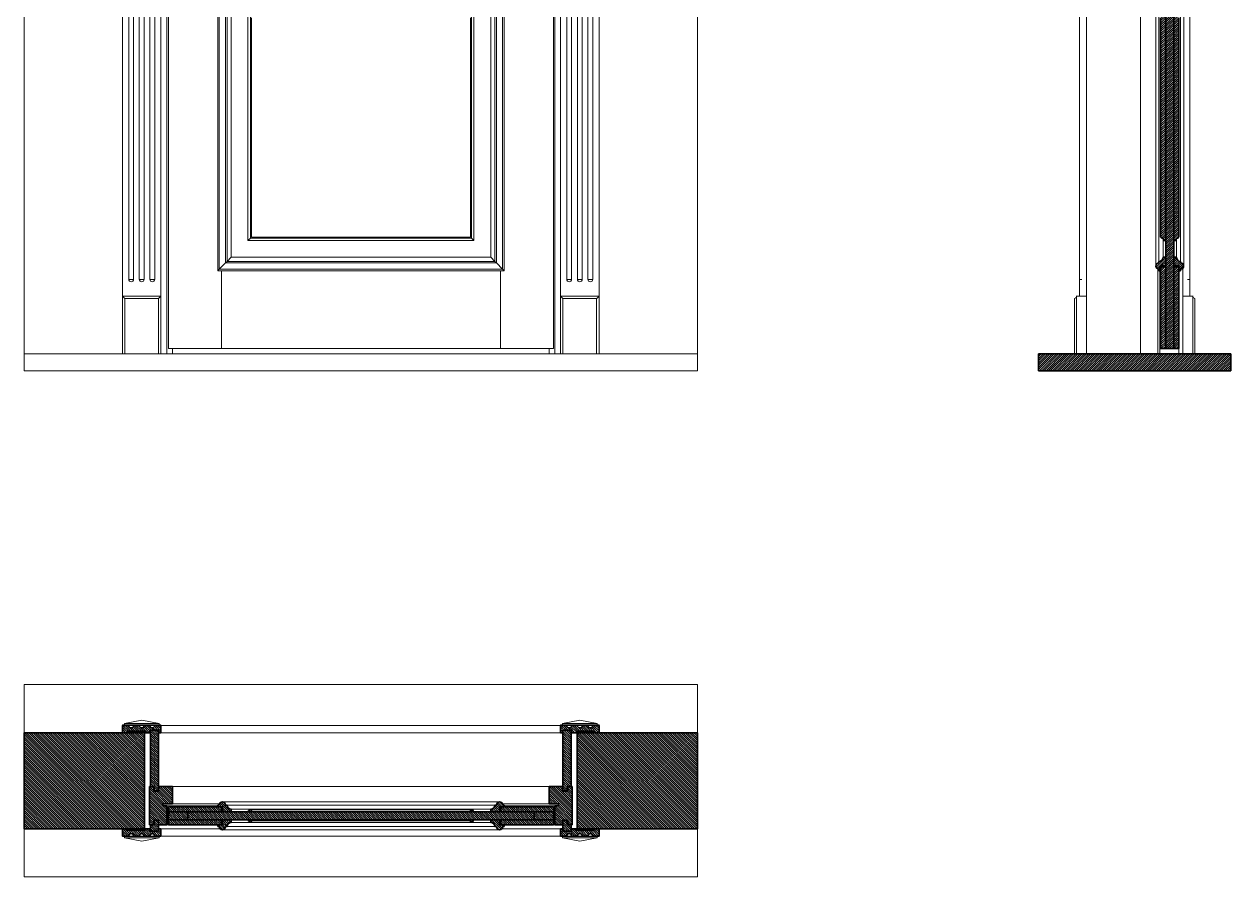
# Model space of a CAD drawing. Header units: inches. Extents: x -4554 to 14101, y -13650 to 2449.
# Drawn here: x 9337 to 11847, y -1099 to 675 of the extents above; entities that cross this region are included whole.
import ezdxf

# ---------------------------------------------------------------- set-up
doc = ezdxf.new("R2010")
doc.units = ezdxf.units.IN
doc.layers.add('MD_ЧЕРТЕЖИ', color=7, linetype='Continuous', lineweight=35)
doc.layers.add('слой служебный РАЗМЕРЫ', color=7, linetype='Continuous', lineweight=18)
pattern_1 = [(45, (-148, -1212.5), (-2.245064, 2.245064), [])]
pattern_2 = [(45, (-436.5, -92), (-2.245064, 2.245064), [])]

# ---------------------------------------------------------------- blocks, each defined once
blk = doc.blocks.new('A$C377B794F')
at = {"linetype": 'Continuous', "extrusion": (0, 1, 0)}
for p, q in [((140, 1212.5), (140, -1212.5)), ((1540, -1212.5), (1540, 1212.5)), ((344.5, 913.5), (344.5, -1092.5)), ((424.5, 913.5), (424.5, -1092.5)), ((1255.5, 913.5), (1255.5, -1092.5)), ((1335.5, 913.5), (1335.5, -1092.5)), ((357.5, 878.5), (357.5, -1057.5)), ((367.5, -1057.5), (367.5, 878.5)), ((379.5, 878.5), (379.5, -1057.5)), ((389.5, 878.5), (389.5, -1057.5)), ((401.5, 878.5), (401.5, -1057.5)), ((411.5, 878.5), (411.5, -1057.5)), ((436.5, 901.5), (436.5, -1212.5)), ((440.5, -1201.5), (440.5, 898.5)), ((1240.5, 898.5), (1240.5, -1201.5)), ((1243.5, 901.5), (1243.5, -1212.5)), ((1268.5, 878.5), (1268.5, -1057.5)), ((1278.5, 878.5), (1278.5, -1057.5)), ((1290.5, 878.5), (1290.5, -1057.5)), ((1300.5, 878.5), (1300.5, -1057.5)), ((1312.5, -1057.5), (1312.5, 878.5)), ((1322.5, 878.5), (1322.5, -1057.5)), ((542.5, -1039.5), (542.5, -443.5)), ((545.9, -1036.1), (545.9, -446.9)), ((1135.1, -1036.1), (1135.1, -446.9)), ((1138.5, -1039.5), (1138.5, -443.5)), ((558.6, -1023.4), (558.6, -459.6)), ((562, -1020), (562, -463)), ((570.5, -471.5), (570.5, -1011.5)), ((1110.5, -471.5), (1110.5, -1011.5)), ((1119, -1020), (1119, -463)), ((1122.4, -1023.4), (1122.4, -459.6)), ((605.5, -976.5), (605.5, -506.5)), ((610.5, -971.5), (610.5, -511.5)), ((612.5, -969.5), (612.5, -513.5)), ((1068.5, -513.5), (1068.5, -969.5)), ((1070.5, -511.5), (1070.5, -971.5)), ((1075.5, -976.5), (1075.5, -506.5)), ((610.5, -971.5), (605.5, -976.5)), ((605.5, -976.5), (1075.5, -976.5)), ((610.5, -971.5), (1070.5, -971.5)), ((1068.5, -969.5), (612.5, -969.5)), ((1070.5, -971.5), (1075.5, -976.5)), ((545.9, -1036.1), (558.6, -1023.4)), ((562, -1020), (558.6, -1023.4)), ((1122.4, -1023.4), (558.6, -1023.4)), ((570.5, -1011.5), (562, -1020)), ((1119, -1020), (562, -1020)), ((570.5, -1011.5), (1110.5, -1011.5)), ((1110.5, -1011.5), (1119, -1020)), ((1110.5, -1011.5), (1119, -1020)), ((1119, -1020), (1122.4, -1023.4)), ((1119, -1020), (1122.4, -1023.4)), ((1135.1, -1036.1), (1122.4, -1023.4)), ((1135.1, -1036.1), (1122.4, -1023.4)), ((545.9, -1036.1), (542.5, -1039.5)), ((545.9, -1036.1), (542.5, -1039.5)), ((1138.5, -1039.5), (542.5, -1039.5)), ((1135.1, -1036.1), (545.9, -1036.1)), ((550.5, -1201.5), (550.5, -1039.5)), ((1130.5, -1201.5), (1130.5, -1039.5)), ((1135.1, -1036.1), (1138.5, -1039.5)), ((1135.1, -1036.1), (1138.5, -1039.5)), ((344.5, -1092.5), (344.5, -1092.5)), ((424.5, -1092.5), (344.5, -1092.5)), ((344.5, -1092.5), (344.5, -1092.5)), ((344.5, -1092.5), (344.5, -1212.5)), ((349.4, -1097.4), (419.6, -1097.4)), ((349.4, -1212.5), (349.4, -1097.4)), ((424.5, -1092.5), (419.6, -1097.4)), ((419.6, -1097.4), (419.6, -1212.5)), ((424.5, -1092.5), (424.5, -1091.5)), ((424.5, -1092.5), (424.5, -1092.5)), ((424.5, -1092.5), (424.5, -1092.5)), ((424.5, -1212.5), (424.5, -1092.5)), ((1255.5, -1092.5), (1255.5, -1091.5)), ((1255.5, -1092.5), (1255.5, -1092.5)), ((1255.5, -1092.5), (1255.5, -1092.5)), ((1255.5, -1212.5), (1255.5, -1092.5)), ((1255.5, -1092.5), (1260.4, -1097.4)), ((1255.5, -1092.5), (1335.5, -1092.5)), ((1260.4, -1097.4), (1260.4, -1212.5)), ((1330.6, -1097.4), (1260.4, -1097.4)), ((1330.6, -1212.5), (1330.6, -1097.4)), ((1335.5, -1092.5), (1335.5, -1092.5)), ((1335.5, -1092.5), (1335.5, -1212.5)), ((1335.5, -1092.5), (1335.5, -1092.5)), ((550.5, -1201.5), (440.5, -1201.5)), ((448.5, -1201.5), (448.5, -1212.5)), ((1130.5, -1201.5), (550.5, -1201.5)), ((1240.5, -1201.5), (1130.5, -1201.5)), ((1231.5, -1201.5), (1231.5, -1212.5)), ((140, -1247.5), (140, -1212.5)), ((1540, -1212.5), (140, -1212.5)), ((1540, -1212.5), (1540, -1247.5)), ((1540, -1247.5), (140, -1247.5))]:
    blk.add_line(p, q, dxfattribs=at)
at = {"color": 1, "extrusion": (0, 1, 0)}
for p, q in [((367.5, -1057.5), (357.5, -1057.5)), ((389.5, -1057.5), (379.5, -1057.5)), ((411.5, -1057.5), (401.5, -1057.5)), ((1268.5, -1057.5), (1278.5, -1057.5)), ((1278.5, -1057.5), (1268.5, -1057.5)), ((1290.5, -1057.5), (1300.5, -1057.5)), ((1300.5, -1057.5), (1290.5, -1057.5)), ((1312.5, -1057.5), (1322.5, -1057.5)), ((424.5, -1092.5), (424.5, -1092.5)), ((1255.5, -1092.5), (1255.5, -1092.5))]:
    blk.add_line(p, q, dxfattribs=at)
at = {"linetype": 'Continuous', "extrusion": (0, 0, -1)}
for centre in [(-362.5, -1057.5), (-384.5, -1057.5), (-406.5, -1057.5)]:
    blk.add_arc(centre, 5, 180, 0, dxfattribs=at)
at = {"linetype": 'Continuous'}
for centre in [(1273.5, -1057.5), (1295.5, -1057.5), (1317.5, -1057.5)]:
    blk.add_arc(centre, 5, 180, 0, dxfattribs=at)
for points in [[(349.4, -1097.4), (349.4, -1097.4), (349.4, -1097.4), (349.3, -1097.3), (349.2, -1097.2), (348.9, -1096.9), (348.8, -1096.8), (348.4, -1096.4), (348.2, -1096.2), (347.7, -1095.7), (347.4, -1095.4), (346.8, -1094.8), (346.4, -1094.4), (346, -1094), (345.8, -1093.8), (345.5, -1093.5), (345.4, -1093.4), (345.1, -1093.1), (345, -1093), (344.8, -1092.8), (344.7, -1092.7), (344.6, -1092.6), (344.6, -1092.6), (344.6, -1092.6), (344.6, -1092.6), (344.5, -1092.5), (344.5, -1092.5), (344.5, -1092.5), (344.5, -1092.5), (344.5, -1092.5), (344.5, -1092.5), (344.5, -1092.5), (344.5, -1092.5), (344.5, -1092.5), (344.5, -1092.5), (344.5, -1092.5)], [(1330.6, -1097.4), (1330.6, -1097.4), (1330.6, -1097.4), (1330.7, -1097.3), (1330.8, -1097.2), (1331.1, -1096.9), (1331.2, -1096.8), (1331.6, -1096.4), (1331.8, -1096.2), (1332.3, -1095.7), (1332.6, -1095.4), (1333.2, -1094.8), (1333.6, -1094.4), (1334, -1094), (1334.2, -1093.8), (1334.5, -1093.5), (1334.6, -1093.4), (1334.9, -1093.1), (1335, -1093), (1335.2, -1092.8), (1335.3, -1092.7), (1335.4, -1092.6), (1335.4, -1092.6), (1335.4, -1092.6), (1335.4, -1092.6), (1335.5, -1092.5), (1335.5, -1092.5), (1335.5, -1092.5), (1335.5, -1092.5), (1335.5, -1092.5), (1335.5, -1092.5), (1335.5, -1092.5), (1335.5, -1092.5), (1335.5, -1092.5), (1335.5, -1092.5), (1335.5, -1092.5)]]:
    blk.add_open_spline(points, degree=3, knots=[51.865975, 51.865975, 51.865975, 51.865975, 51.90053, 51.90053, 52.934902, 52.934902, 53.969274, 53.969274, 55.003646, 55.003646, 56.511089, 56.511089, 58.018531, 58.018531, 58.772253, 58.772253, 59.525974, 59.525974, 60.279695, 60.279695, 60.656556, 60.656556, 60.844986, 60.844986, 60.939201, 60.939201, 60.986309, 60.986309, 61.009863, 61.009863, 61.02164, 61.02164, 61.027528, 61.027528, 61.033417, 61.033417, 61.033417, 61.033417], dxfattribs=at)
blk = doc.blocks.new('A$C562653A3')
at = {"linetype": 'Continuous', "extrusion": (0, 0, -1)}
h = blk.add_hatch(dxfattribs=at)
h.set_pattern_fill('ANSI31', color=3, style=0)
h.set_pattern_definition(pattern_1)
h.paths.add_polyline_path([(-158.5, 898.5), (-175.5, 898.5), (-175.5, -1201.5), (-158.5, -1201.5)])
h = blk.add_hatch(dxfattribs=at)
h.set_pattern_fill('ANSI31', color=3, style=0)
h.set_pattern_definition(pattern_1)
edge = h.paths.add_edge_path()
edge.add_line((-149.5, -969.5), (-148, -969.5))
edge.add_line((-148, -969.5), (-148, -513.5))
edge.add_line((-148, -513.5), (-149.5, -513.5))
edge.add_line((-149.5, -513.5), (-149.5, -511.5))
edge.add_arc((-149.5, -506.5), 5, 180, 270, ccw=False)
edge.add_line((-154.5, -506.5), (-158.5, -506.5))
edge.add_line((-158.5, -506.5), (-158.5, -976.5))
edge.add_line((-158.5, -976.5), (-154.5, -976.5))
edge.add_arc((-149.5, -976.5), 5, 90, 180, ccw=False)
edge.add_line((-149.5, -971.5), (-149.5, -969.5))
h = blk.add_hatch(dxfattribs=at)
h.set_pattern_fill('ANSI31', color=3, style=0)
h.set_pattern_definition(pattern_1)
edge = h.paths.add_edge_path()
edge.add_line((-186, -969.5), (-184.5, -969.5))
edge.add_line((-184.5, -969.5), (-184.5, -971.5))
edge.add_arc((-184.5, -976.5), 5, 0, 90, ccw=False)
edge.add_line((-179.5, -976.5), (-175.5, -976.5))
edge.add_line((-175.5, -976.5), (-175.5, -506.5))
edge.add_line((-175.5, -506.5), (-179.5, -506.5))
edge.add_arc((-184.5, -506.5), 5, -90, 0, ccw=False)
edge.add_line((-184.5, -511.5), (-184.5, -513.5))
edge.add_line((-184.5, -513.5), (-186, -513.5))
edge.add_line((-186, -513.5), (-186, -969.5))
h = blk.add_hatch(dxfattribs=at)
h.set_pattern_fill('ANSI31', color=3, style=0)
h.set_pattern_definition(pattern_1)
edge = h.paths.add_edge_path()
edge.add_line((-148, -1029.5), (-148, -1039.5))
edge.add_line((-148, -1039.5), (-144.5, -1039.5))
edge.add_line((-144.5, -1039.5), (-144.5, -1036.1))
edge.add_arc((-144.5, -1029.7), 6.35, 270, 450)
edge.add_line((-144.5, -1023.4), (-144.5, -1020))
edge.add_arc((-144.5, -1011.5), 8.5, 180, 270, ccw=False)
edge.add_line((-153, -1011.5), (-158.5, -1011.5))
edge.add_line((-158.5, -1011.5), (-158.5, -1029.5))
edge.add_line((-158.5, -1029.5), (-148, -1029.5))
h = blk.add_hatch(dxfattribs=at)
h.set_pattern_fill('ANSI31', color=3, style=0)
h.set_pattern_definition(pattern_1)
edge = h.paths.add_edge_path()
edge.add_line((-186, -1039.5), (-186, -1029.5))
edge.add_line((-186, -1029.5), (-175.5, -1029.5))
edge.add_line((-175.5, -1029.5), (-175.5, -1011.5))
edge.add_line((-175.5, -1011.5), (-181, -1011.5))
edge.add_arc((-189.5, -1011.5), 8.5, -90, 0, ccw=False)
edge.add_line((-189.5, -1020), (-189.5, -1023.4))
edge.add_arc((-189.5, -1029.7), 6.35, 90, 270)
edge.add_line((-189.5, -1036.1), (-189.5, -1039.5))
edge.add_line((-189.5, -1039.5), (-186, -1039.5))
h = blk.add_hatch(dxfattribs=at)
h.set_pattern_fill('ANSI31', color=3, style=0)
h.set_pattern_definition(pattern_1)
h.paths.add_polyline_path([(-148, -1201.5), (-148, -1031.5), (-158.5, -1031.5), (-158.5, -1201.5)])
h = blk.add_hatch(dxfattribs=at)
h.set_pattern_fill('ANSI31', color=3, style=0)
h.set_pattern_definition(pattern_1)
h.paths.add_polyline_path([(-186, -1031.5), (-186, -1201.5), (-175.5, -1201.5), (-175.5, -1031.5)])
h = blk.add_hatch(dxfattribs=at)
h.set_pattern_fill('ANSI31', color=3, style=0)
h.set_pattern_definition(pattern_1)
h.paths.add_polyline_path([(-40, -1247.5), (-40, -1212.5), (-440, -1212.5), (-440, -1247.5)])
at = {"linetype": 'Continuous', "extrusion": (0, 1, 0)}
for p, q in [((125, 913.5), (125, -1092.5)), ((340, 913.5), (340, -1092.5)), ((355, 913.5), (355, -1092.5)), ((158.5, -1201.5), (158.5, 898.5)), ((175.5, 898.5), (175.5, -1201.5)), ((228, 889.5), (228, -1212.5)), ((138.1, -1029.7), (138.1, -453.2)), ((144.5, -1020), (144.5, -463)), ((189.5, -1020), (189.5, -463)), ((195.9, -453.2), (195.9, -1029.7)), ((148, -969.5), (148, -513.5)), ((158.5, -506.5), (158.5, -976.5)), ((175.5, -976.5), (175.5, -506.5)), ((186, -513.5), (186, -969.5)), ((149.5, -969.5), (148, -969.5)), ((149.5, -971.5), (149.5, -969.5)), ((153, -972.9), (153, -1011.5)), ((158.5, -976.5), (154.5, -976.5)), ((179.5, -976.5), (175.5, -976.5)), ((181, -972.9), (181, -1011.5)), ((186, -969.5), (184.5, -969.5)), ((184.5, -969.5), (184.5, -971.5)), ((144.5, -1023.4), (144.5, -1020)), ((153, -1011.5), (158.5, -1011.5)), ((158.5, -1011.5), (158.5, -1029.5)), ((175.5, -1029.5), (175.5, -1011.5)), ((175.5, -1011.5), (181, -1011.5)), ((189.5, -1020), (189.5, -1023.4)), ((140, -1034.2), (140, -1092.5)), ((144.5, -1039.5), (144.5, -1036.1)), ((148, -1039.5), (144.5, -1039.5)), ((148, -1029.5), (148, -1039.5)), ((158.5, -1029.5), (148, -1029.5)), ((148, -1201.5), (148, -1031.5)), ((148, -1031.5), (158.5, -1031.5)), ((158.5, -1031.5), (158.5, -1201.5)), ((186, -1029.5), (175.5, -1029.5)), ((175.5, -1201.5), (175.5, -1031.5)), ((175.5, -1031.5), (186, -1031.5)), ((186, -1039.5), (186, -1029.5)), ((186, -1031.5), (186, -1201.5)), ((189.5, -1039.5), (186, -1039.5)), ((188, -1039.5), (188, -1212.5)), ((189.5, -1036.1), (189.5, -1039.5)), ((192, -1035.6), (192, -1212.5)), ((115, -1097.4), (115, -1212.5)), ((119, -1092.5), (119, -1091.5)), ((119, -1212.5), (119, -1092.5)), ((119, -1092.5), (125, -1092.5)), ((125, -1092.5), (140, -1092.5)), ((140, -1092.5), (140, -1212.5)), ((355, -1092.5), (340, -1092.5)), ((340, -1092.5), (340, -1212.5)), ((361, -1092.5), (355, -1092.5)), ((361, -1092.5), (361, -1091.5)), ((361, -1212.5), (361, -1092.5)), ((365, -1097.4), (365, -1212.5)), ((148, -1201.5), (148, -1212.5)), ((158.5, -1201.5), (148, -1201.5)), ((175.5, -1201.5), (158.5, -1201.5)), ((186, -1201.5), (175.5, -1201.5)), ((40, -1247.5), (40, -1212.5)), ((40, -1212.5), (440, -1212.5)), ((440, -1212.5), (440, -1247.5)), ((440, -1247.5), (40, -1247.5))]:
    blk.add_line(p, q, dxfattribs=at)
at = {"color": 1, "extrusion": (0, 1, 0)}
for p, q in [((130, -1057.5), (125, -1057.5)), ((350, -1057.5), (355, -1057.5))]:
    blk.add_line(p, q, dxfattribs=at)
at = {"linetype": 'Continuous'}
for centre, radius, start, end in [((149.5, -976.5), 5, 360, 90), ((184.5, -976.5), 5, 90, 180), ((144.5, -1011.5), 8.5, 270, 0), ((189.5, -1011.5), 8.5, 180, 270), ((366, -1092.5), 5, 180.0039, 258.4665)]:
    blk.add_arc(centre, radius, start, end, dxfattribs=at)
at = {"linetype": 'Continuous', "extrusion": (0, 0, -1)}
for centre, radius, start, end in [((-144.5, -1029.7), 6.35, 270, 90), ((-189.5, -1029.7), 6.35, 90, 270), ((-114, -1092.5), 5, 180.0039, 258.4665)]:
    blk.add_arc(centre, radius, start, end, dxfattribs=at)
at = {"layer": 'MD_ЧЕРТЕЖИ', "linetype": 'Continuous', "extrusion": (0, 0, -1)}
for p, q in [((158.5, 898.5), (158.5, -1201.5)), ((175.5, -1201.5), (175.5, 898.5)), ((148, -513.5), (148, -969.5)), ((158.5, -976.5), (158.5, -506.5)), ((175.5, -506.5), (175.5, -976.5)), ((186, -969.5), (186, -513.5)), ((148, -969.5), (149.5, -969.5)), ((149.5, -969.5), (149.5, -971.5)), ((154.5, -976.5), (158.5, -976.5)), ((175.5, -976.5), (179.5, -976.5)), ((184.5, -969.5), (186, -969.5)), ((184.5, -971.5), (184.5, -969.5)), ((144.5, -1020), (144.5, -1023.4)), ((158.5, -1011.5), (153, -1011.5)), ((158.5, -1029.5), (158.5, -1011.5)), ((175.5, -1011.5), (175.5, -1029.5)), ((181, -1011.5), (175.5, -1011.5)), ((189.5, -1023.4), (189.5, -1020)), ((144.5, -1036.1), (144.5, -1039.5)), ((144.5, -1039.5), (148, -1039.5)), ((148, -1039.5), (148, -1029.5)), ((148, -1029.5), (158.5, -1029.5)), ((148, -1031.5), (148, -1201.5)), ((158.5, -1031.5), (148, -1031.5)), ((158.5, -1201.5), (158.5, -1031.5)), ((175.5, -1029.5), (186, -1029.5)), ((175.5, -1031.5), (175.5, -1201.5)), ((186, -1031.5), (175.5, -1031.5)), ((186, -1029.5), (186, -1039.5)), ((186, -1201.5), (186, -1031.5)), ((186, -1039.5), (189.5, -1039.5)), ((189.5, -1039.5), (189.5, -1036.1)), ((148, -1201.5), (158.5, -1201.5)), ((158.5, -1201.5), (175.5, -1201.5)), ((175.5, -1201.5), (186, -1201.5)), ((40, -1212.5), (40, -1247.5)), ((440, -1212.5), (40, -1212.5)), ((440, -1247.5), (440, -1212.5)), ((40, -1247.5), (440, -1247.5))]:
    blk.add_line(p, q, dxfattribs=at)
for centre, radius, start, end in [((-149.5, -976.5), 5, 90, 180), ((-184.5, -976.5), 5, 0, 90), ((-144.5, -1029.7), 6.35, 270, 90), ((-144.5, -1011.5), 8.5, 180, 270), ((-189.5, -1011.5), 8.5, 270, 0), ((-189.5, -1029.7), 6.35, 90, 270)]:
    blk.add_arc(centre, radius, start, end, dxfattribs=at)
blk = doc.blocks.new('A$C398F5693')
at = {"linetype": 'Continuous', "extrusion": (0, 0, -1)}
h = blk.add_hatch(dxfattribs=at)
h.set_pattern_fill('ANSI31', color=3, style=0)
h.set_pattern_definition(pattern_2)
edge = h.paths.add_edge_path()
edge.add_arc((-384.5, 115), 5, 180, 360, ccw=False)
edge.add_line((-389.5, 115), (-401.5, 115))
edge.add_arc((-406.5, 115), 5, -180, 0, ccw=False)
edge.add_line((-411.5, 115), (-424.5, 115))
edge.add_line((-424.5, 115), (-424.5, 100))
edge.add_line((-424.5, 100), (-419.5, 100))
edge.add_line((-419.5, 100), (-419.5, 105))
edge.add_line((-419.5, 105), (-401.5, 105))
edge.add_line((-401.5, 105), (-401.5, 100))
edge.add_line((-401.5, 100), (-391.5, 100))
edge.add_line((-391.5, 100), (-391.5, 103))
edge.add_line((-391.5, 103), (-354.5, 103))
edge.add_line((-354.5, 103), (-354.5, 100))
edge.add_line((-354.5, 100), (-344.5, 100))
edge.add_line((-344.5, 100), (-344.5, 115))
edge.add_line((-344.5, 115), (-357.5, 115))
edge.add_arc((-362.5, 115), 5, 180, 360, ccw=False)
edge.add_line((-367.5, 115), (-379.5, 115))
h = blk.add_hatch(dxfattribs=at)
h.set_pattern_fill('ANSI31', color=3, style=0)
h.set_pattern_definition(pattern_2)
h.paths.add_polyline_path([(-410.5, -21), (-410.5, -12), (-402.5, -12), (-402.5, 105), (-419.5, 105), (-419.5, -21)])
h = blk.add_hatch(dxfattribs=at)
h.set_pattern_fill('ANSI31', color=3, style=0)
h.set_pattern_definition(pattern_2)
edge = h.paths.add_edge_path()
edge.add_line((-1325.5, 103), (-1288.5, 103))
edge.add_line((-1288.5, 103), (-1288.5, 100))
edge.add_line((-1288.5, 100), (-1278.5, 100))
edge.add_line((-1278.5, 100), (-1278.5, 105))
edge.add_line((-1278.5, 105), (-1260.5, 105))
edge.add_line((-1260.5, 105), (-1260.5, 100))
edge.add_line((-1260.5, 100), (-1255.5, 100))
edge.add_line((-1255.5, 100), (-1255.5, 115))
edge.add_line((-1255.5, 115), (-1268.5, 115))
edge.add_arc((-1273.5, 115), 5, -180, 0, ccw=False)
edge.add_line((-1278.5, 115), (-1290.5, 115))
edge.add_arc((-1295.5, 115), 5, 180, 360, ccw=False)
edge.add_line((-1300.5, 115), (-1312.5, 115))
edge.add_arc((-1317.5, 115), 5, 180, 360, ccw=False)
edge.add_line((-1322.5, 115), (-1335.5, 115))
edge.add_line((-1335.5, 115), (-1335.5, 100))
edge.add_line((-1335.5, 100), (-1325.5, 100))
edge.add_line((-1325.5, 100), (-1325.5, 103))
h = blk.add_hatch(dxfattribs=at)
h.set_pattern_fill('ANSI31', color=3, style=0)
h.set_pattern_definition(pattern_2)
h.paths.add_polyline_path([(-1269.5, -12), (-1269.5, -21), (-1260.5, -21), (-1260.5, 105), (-1277.5, 105), (-1277.5, -12)])
h = blk.add_hatch(dxfattribs=at)
h.set_pattern_fill('ANSI31', color=3, style=0)
h.set_pattern_definition(pattern_2)
h.paths.add_polyline_path([(-390, 100), (-390, -100), (-140, -100), (-140, 100)])
h.paths.add_polyline_path([(-1290, -100), (-1290, 100), (-1540, 100), (-1540, -100)])
h = blk.add_hatch(dxfattribs=at)
h.set_pattern_fill('ANSI31', color=3, style=0)
h.set_pattern_definition(pattern_2)
h.paths.add_polyline_path([(-419.5, -22), (-419.5, -12), (-448.5, -12), (-448.5, -48), (-428.5, -48), (-428.5, -52), (-436.5, -52), (-436.5, -92), (-419.5, -92), (-419.5, -82), (-409.5, -82), (-409.5, -92), (-400.5, -92), (-400.5, -12), (-409.5, -12), (-409.5, -22)])
h = blk.add_hatch(dxfattribs=at)
h.set_pattern_fill('ANSI31', color=3, style=0)
h.set_pattern_definition(pattern_2)
h.paths.add_polyline_path([(-1270.5, -82), (-1260.5, -82), (-1260.5, -92), (-1243.5, -92), (-1243.5, -52), (-1251.5, -52), (-1251.5, -48), (-1231.5, -48), (-1231.5, -12), (-1260.5, -12), (-1260.5, -22), (-1270.5, -22), (-1270.5, -12), (-1279.5, -12), (-1279.5, -92), (-1270.5, -92)])
h = blk.add_hatch(dxfattribs=at)
h.set_pattern_fill('ANSI31', color=3, style=0)
h.set_pattern_definition(pattern_2)
edge = h.paths.add_edge_path()
edge.add_line((-542.5, -50.5), (-545.9, -50.5))
edge.add_arc((-552.3, -50.5), 6.35, 0, 180)
edge.add_line((-558.6, -50.5), (-562, -50.5))
edge.add_arc((-570.5, -50.5), 8.5, -90, 0, ccw=False)
edge.add_line((-570.5, -59), (-570.5, -64.5))
edge.add_line((-570.5, -64.5), (-552.5, -64.5))
edge.add_line((-552.5, -64.5), (-552.5, -54))
edge.add_line((-552.5, -54), (-542.5, -54))
edge.add_line((-542.5, -54), (-542.5, -50.5))
h = blk.add_hatch(dxfattribs=at)
h.set_pattern_fill('ANSI31', color=3, style=0)
h.set_pattern_definition(pattern_2)
edge = h.paths.add_edge_path()
edge.add_line((-1135.1, -50.5), (-1138.5, -50.5))
edge.add_line((-1138.5, -50.5), (-1138.5, -54))
edge.add_line((-1138.5, -54), (-1128.5, -54))
edge.add_line((-1128.5, -54), (-1128.5, -64.5))
edge.add_line((-1128.5, -64.5), (-1110.5, -64.5))
edge.add_line((-1110.5, -64.5), (-1110.5, -59))
edge.add_arc((-1110.5, -50.5), 8.5, 180, 270, ccw=False)
edge.add_line((-1119, -50.5), (-1122.4, -50.5))
edge.add_arc((-1128.8, -50.5), 6.35, 0, 180)
h = blk.add_hatch(dxfattribs=at)
h.set_pattern_fill('ANSI31', color=3, style=0)
h.set_pattern_definition(pattern_2)
h.paths.add_polyline_path([(-440.5, -64.5), (-440.5, -54), (-550.5, -54), (-550.5, -64.5)])
h = blk.add_hatch(dxfattribs=at)
h.set_pattern_fill('ANSI31', color=3, style=0)
h.set_pattern_definition(pattern_2)
h.paths.add_polyline_path([(-480.5, -64.5), (-480.5, -81.5), (-440.5, -81.5), (-440.5, -64.5)])
h = blk.add_hatch(dxfattribs=at)
h.set_pattern_fill('ANSI31', color=3, style=0)
h.set_pattern_definition(pattern_2)
h.paths.add_polyline_path([(-1200.5, -64.5), (-1200.5, -81.5), (-480.5, -81.5), (-480.5, -64.5)])
h = blk.add_hatch(dxfattribs=at)
h.set_pattern_fill('ANSI31', color=3, style=0)
h.set_pattern_definition(pattern_2)
edge = h.paths.add_edge_path()
edge.add_line((-605.5, -64.5), (-605.5, -63))
edge.add_line((-605.5, -63), (-607, -63))
edge.add_arc((-610, -63), 3, 0, 180)
edge.add_line((-613, -63), (-614.5, -63))
edge.add_line((-614.5, -63), (-614.5, -64.5))
edge.add_line((-614.5, -64.5), (-605.5, -64.5))
h = blk.add_hatch(dxfattribs=at)
h.set_pattern_fill('ANSI31', color=3, style=0)
h.set_pattern_definition(pattern_2)
edge = h.paths.add_edge_path()
edge.add_line((-1075.5, -63), (-1075.5, -64.5))
edge.add_line((-1075.5, -64.5), (-1066.5, -64.5))
edge.add_line((-1066.5, -64.5), (-1066.5, -63))
edge.add_line((-1066.5, -63), (-1068, -63))
edge.add_arc((-1071, -63), 3, 0, 180)
edge.add_line((-1074, -63), (-1075.5, -63))
h = blk.add_hatch(dxfattribs=at)
h.set_pattern_fill('ANSI31', color=3, style=0)
h.set_pattern_definition(pattern_2)
h.paths.add_polyline_path([(-1130.5, -64.5), (-1130.5, -54), (-1240.5, -54), (-1240.5, -64.5)])
h = blk.add_hatch(dxfattribs=at)
h.set_pattern_fill('ANSI31', color=3, style=0)
h.set_pattern_definition(pattern_2)
h.paths.add_polyline_path([(-1240.5, -64.5), (-1240.5, -81.5), (-1200.5, -81.5), (-1200.5, -64.5)])
h = blk.add_hatch(dxfattribs=at)
h.set_pattern_fill('ANSI31', color=3, style=0)
h.set_pattern_definition(pattern_2)
edge = h.paths.add_edge_path()
edge.add_line((-354.5, -103), (-391.5, -103))
edge.add_line((-391.5, -103), (-391.5, -100))
edge.add_line((-391.5, -100), (-401.5, -100))
edge.add_line((-401.5, -100), (-401.5, -105))
edge.add_line((-401.5, -105), (-419.5, -105))
edge.add_line((-419.5, -105), (-419.5, -100))
edge.add_line((-419.5, -100), (-424.5, -100))
edge.add_line((-424.5, -100), (-424.5, -115))
edge.add_line((-424.5, -115), (-411.5, -115))
edge.add_arc((-406.5, -115), 5, 0, 180, ccw=False)
edge.add_line((-401.5, -115), (-389.5, -115))
edge.add_arc((-384.5, -115), 5, 0, 180, ccw=False)
edge.add_line((-379.5, -115), (-367.5, -115))
edge.add_arc((-362.5, -115), 5, 0, 180, ccw=False)
edge.add_line((-357.5, -115), (-344.5, -115))
edge.add_line((-344.5, -115), (-344.5, -100))
edge.add_line((-344.5, -100), (-354.5, -100))
edge.add_line((-354.5, -100), (-354.5, -103))
h = blk.add_hatch(dxfattribs=at)
h.set_pattern_fill('ANSI31', color=3, style=0)
h.set_pattern_definition(pattern_2)
h.paths.add_polyline_path([(-402.5, -105), (-402.5, -92), (-410.5, -92), (-410.5, -83), (-419.5, -83), (-419.5, -105)])
h = blk.add_hatch(dxfattribs=at)
h.set_pattern_fill('ANSI31', color=3, style=0)
h.set_pattern_definition(pattern_2)
h.paths.add_polyline_path([(-440.5, -92), (-440.5, -81.5), (-550.5, -81.5), (-550.5, -92)])
h = blk.add_hatch(dxfattribs=at)
h.set_pattern_fill('ANSI31', color=3, style=0)
h.set_pattern_definition(pattern_2)
edge = h.paths.add_edge_path()
edge.add_line((-545.9, -95.5), (-542.5, -95.5))
edge.add_line((-542.5, -95.5), (-542.5, -92))
edge.add_line((-542.5, -92), (-552.5, -92))
edge.add_line((-552.5, -92), (-552.5, -81.5))
edge.add_line((-552.5, -81.5), (-570.5, -81.5))
edge.add_line((-570.5, -81.5), (-570.5, -87))
edge.add_arc((-570.5, -95.5), 8.5, 0, 90, ccw=False)
edge.add_line((-562, -95.5), (-558.6, -95.5))
edge.add_arc((-552.3, -95.5), 6.35, 180, 360)
h = blk.add_hatch(dxfattribs=at)
h.set_pattern_fill('ANSI31', color=3, style=0)
h.set_pattern_definition(pattern_2)
edge = h.paths.add_edge_path()
edge.add_line((-605.5, -83), (-605.5, -81.5))
edge.add_line((-605.5, -81.5), (-614.5, -81.5))
edge.add_line((-614.5, -81.5), (-614.5, -83))
edge.add_line((-614.5, -83), (-613, -83))
edge.add_arc((-610, -83), 3, 180, 360)
edge.add_line((-607, -83), (-605.5, -83))
h = blk.add_hatch(dxfattribs=at)
h.set_pattern_fill('ANSI31', color=3, style=0)
h.set_pattern_definition(pattern_2)
edge = h.paths.add_edge_path()
edge.add_line((-1075.5, -81.5), (-1075.5, -83))
edge.add_line((-1075.5, -83), (-1074, -83))
edge.add_arc((-1071, -83), 3, 180, 360)
edge.add_line((-1068, -83), (-1066.5, -83))
edge.add_line((-1066.5, -83), (-1066.5, -81.5))
edge.add_line((-1066.5, -81.5), (-1075.5, -81.5))
h = blk.add_hatch(dxfattribs=at)
h.set_pattern_fill('ANSI31', color=3, style=0)
h.set_pattern_definition(pattern_2)
edge = h.paths.add_edge_path()
edge.add_line((-1138.5, -95.5), (-1135.1, -95.5))
edge.add_arc((-1128.8, -95.5), 6.35, 180, 360)
edge.add_line((-1122.4, -95.5), (-1119, -95.5))
edge.add_arc((-1110.5, -95.5), 8.5, 90, 180, ccw=False)
edge.add_line((-1110.5, -87), (-1110.5, -81.5))
edge.add_line((-1110.5, -81.5), (-1128.5, -81.5))
edge.add_line((-1128.5, -81.5), (-1128.5, -92))
edge.add_line((-1128.5, -92), (-1138.5, -92))
edge.add_line((-1138.5, -92), (-1138.5, -95.5))
h = blk.add_hatch(dxfattribs=at)
h.set_pattern_fill('ANSI31', color=3, style=0)
h.set_pattern_definition(pattern_2)
h.paths.add_polyline_path([(-1130.5, -92), (-1130.5, -81.5), (-1240.5, -81.5), (-1240.5, -92)])
h = blk.add_hatch(dxfattribs=at)
h.set_pattern_fill('ANSI31', color=3, style=0)
h.set_pattern_definition(pattern_2)
edge = h.paths.add_edge_path()
edge.add_arc((-1295.5, -115), 5, 0, 180, ccw=False)
edge.add_line((-1290.5, -115), (-1278.5, -115))
edge.add_arc((-1273.5, -115), 5, 0, 180, ccw=False)
edge.add_line((-1268.5, -115), (-1255.5, -115))
edge.add_line((-1255.5, -115), (-1255.5, -100))
edge.add_line((-1255.5, -100), (-1260.5, -100))
edge.add_line((-1260.5, -100), (-1260.5, -105))
edge.add_line((-1260.5, -105), (-1278.5, -105))
edge.add_line((-1278.5, -105), (-1278.5, -100))
edge.add_line((-1278.5, -100), (-1288.5, -100))
edge.add_line((-1288.5, -100), (-1288.5, -103))
edge.add_line((-1288.5, -103), (-1325.5, -103))
edge.add_line((-1325.5, -103), (-1325.5, -100))
edge.add_line((-1325.5, -100), (-1335.5, -100))
edge.add_line((-1335.5, -100), (-1335.5, -115))
edge.add_line((-1335.5, -115), (-1322.5, -115))
edge.add_arc((-1317.5, -115), 5, 0, 180, ccw=False)
edge.add_line((-1312.5, -115), (-1300.5, -115))
h = blk.add_hatch(dxfattribs=at)
h.set_pattern_fill('ANSI31', color=3, style=0)
h.set_pattern_definition(pattern_2)
h.paths.add_polyline_path([(-1277.5, -105), (-1260.5, -105), (-1260.5, -83), (-1269.5, -83), (-1269.5, -92), (-1277.5, -92)])
at = {"linetype": 'Continuous'}
for p, q in [((1540, 200), (140, 200)), ((140, 200), (140, 100)), ((1540, 100), (1540, 200)), ((348.5, 119), (384.5, 126)), ((420.5, 119), (384.5, 126)), ((384.5, 126), (384.5, 126)), ((1259.5, 119), (1295.5, 126)), ((1295.5, 126), (1295.5, 126)), ((1331.5, 119), (1295.5, 126)), ((344.5, 115), (344.5, 116)), ((424.5, 116), (344.5, 116)), ((344.5, 100), (344.5, 115)), ((344.5, 115), (357.5, 115)), ((420.5, 119), (348.5, 119)), ((348.5, 116), (348.5, 119)), ((391.5, 103), (354.5, 103)), ((354.5, 103), (354.5, 100)), ((357.5, 115), (367.5, 115)), ((367.5, 115), (379.5, 115)), ((379.5, 115), (389.5, 115)), ((389.5, 115), (401.5, 115)), ((391.5, 100), (391.5, 103)), ((401.5, 115), (411.5, 115)), ((419.5, 105), (401.5, 105)), ((401.5, 105), (401.5, 100)), ((402.5, -12), (402.5, 105)), ((402.5, 105), (419.5, 105)), ((411.5, 115), (424.5, 115)), ((419.5, 100), (419.5, 105)), ((419.5, 105), (419.5, -21)), ((420.5, 116), (420.5, 119)), ((424.5, 100), (424.5, 116)), ((424.5, 115), (424.5, 100)), ((424.5, 115), (424.5, 100)), ((424.5, 115), (1255.5, 115)), ((1255.5, 100), (1255.5, 116)), ((1255.5, 116), (1335.5, 116)), ((1255.5, 100), (1255.5, 115)), ((1255.5, 115), (1268.5, 115)), ((1255.5, 115), (1255.5, 100)), ((1259.5, 119), (1331.5, 119)), ((1259.5, 116), (1259.5, 119)), ((1278.5, 105), (1260.5, 105)), ((1260.5, 105), (1260.5, 100)), ((1260.5, -21), (1260.5, 105)), ((1260.5, 105), (1277.5, 105)), ((1278.5, 115), (1268.5, 115)), ((1277.5, 105), (1277.5, -12)), ((1278.5, 115), (1290.5, 115)), ((1278.5, 100), (1278.5, 105)), ((1325.5, 103), (1288.5, 103)), ((1288.5, 103), (1288.5, 100)), ((1300.5, 115), (1290.5, 115)), ((1300.5, 115), (1312.5, 115)), ((1322.5, 115), (1312.5, 115)), ((1322.5, 115), (1335.5, 115)), ((1325.5, 100), (1325.5, 103)), ((1331.5, 116), (1331.5, 119)), ((1335.5, 115), (1335.5, 116)), ((1335.5, 115), (1335.5, 100)), ((140, -100), (140, 100)), ((140, 100), (390, 100)), ((354.5, 100), (344.5, 100)), ((391.5, 100), (390, 100)), ((390, 100), (390, -100)), ((401.5, 100), (391.5, 100)), ((402.5, 100), (401.5, 100)), ((424.5, 100), (419.5, 100)), ((424.5, 100), (1255.5, 100)), ((424.5, 100), (424.5, 100)), ((1260.5, 100), (1255.5, 100)), ((1255.5, 100), (1255.5, 100)), ((1277.5, 100), (1278.5, 100)), ((1288.5, 100), (1278.5, 100)), ((1288.5, 100), (1290, 100)), ((1290, -100), (1290, 100)), ((1290, 100), (1540, 100)), ((1335.5, 100), (1325.5, 100)), ((1540, 100), (1540, -100)), ((400.5, -92), (400.5, -12)), ((400.5, -12), (409.5, -12)), ((410.5, -12), (402.5, -12)), ((409.5, -12), (409.5, -22)), ((409.5, -22), (419.5, -22)), ((410.5, -21), (410.5, -12)), ((419.5, -21), (410.5, -21)), ((419.5, -22), (419.5, -12)), ((419.5, -12), (448.5, -12)), ((448.5, -12), (1231.5, -12)), ((448.5, -12), (448.5, -48)), ((1231.5, -48), (1231.5, -12)), ((1231.5, -12), (1260.5, -12)), ((1260.5, -12), (1260.5, -22)), ((1269.5, -21), (1260.5, -21)), ((1260.5, -22), (1270.5, -22)), ((1269.5, -12), (1269.5, -21)), ((1277.5, -12), (1269.5, -12)), ((1270.5, -22), (1270.5, -12)), ((1270.5, -12), (1279.5, -12)), ((1279.5, -12), (1279.5, -92)), ((448.5, -48), (428.5, -48)), ((428.5, -48), (428.5, -52)), ((448.5, -48), (546.4, -48)), ((552.3, -44.1), (1128.8, -44.1)), ((1134.6, -48), (1231.5, -48)), ((1251.5, -48), (1231.5, -48)), ((1251.5, -52), (1251.5, -48)), ((428.5, -52), (436.5, -52)), ((436.5, -52), (542.5, -52)), ((436.5, -52), (436.5, -92)), ((440.5, -64.5), (440.5, -54)), ((440.5, -54), (550.5, -54)), ((550.5, -64.5), (440.5, -64.5)), ((440.5, -81.5), (440.5, -64.5)), ((440.5, -64.5), (480.5, -64.5)), ((480.5, -64.5), (480.5, -81.5)), ((480.5, -64.5), (1200.5, -64.5)), ((542.5, -50.5), (545.9, -50.5)), ((542.5, -54), (542.5, -50.5)), ((552.5, -54), (542.5, -54)), ((550.5, -54), (550.5, -64.5)), ((552.5, -64.5), (552.5, -54)), ((570.5, -64.5), (552.5, -64.5)), ((558.6, -50.5), (562, -50.5)), ((1119, -50.5), (562, -50.5)), ((570.5, -59), (1110.5, -59)), ((570.5, -59), (570.5, -64.5)), ((605.5, -64.5), (605.5, -63)), ((605.5, -63), (607, -63)), ((614.5, -64.5), (605.5, -64.5)), ((610, -60), (1071, -60)), ((613, -63), (614.5, -63)), ((614.5, -63), (1066.5, -63)), ((614.5, -63), (614.5, -64.5)), ((1066.5, -64.5), (1066.5, -63)), ((1066.5, -63), (1068, -63)), ((1075.5, -64.5), (1066.5, -64.5)), ((1074, -63), (1075.5, -63)), ((1075.5, -63), (1075.5, -64.5)), ((1110.5, -64.5), (1110.5, -59)), ((1128.5, -64.5), (1110.5, -64.5)), ((1119, -50.5), (1122.4, -50.5)), ((1138.5, -54), (1128.5, -54)), ((1128.5, -54), (1128.5, -64.5)), ((1130.5, -64.5), (1130.5, -54)), ((1130.5, -54), (1240.5, -54)), ((1240.5, -64.5), (1130.5, -64.5)), ((1135.1, -50.5), (1138.5, -50.5)), ((1138.5, -50.5), (1138.5, -54)), ((1138.5, -52), (1243.5, -52)), ((1200.5, -81.5), (1200.5, -64.5)), ((1200.5, -64.5), (1240.5, -64.5)), ((1240.5, -54), (1240.5, -64.5)), ((1240.5, -64.5), (1240.5, -81.5)), ((1243.5, -92), (1243.5, -52)), ((1243.5, -52), (1251.5, -52)), ((390, -100), (140, -100)), ((140, -100), (140, -200)), ((344.5, -115), (344.5, -100)), ((344.5, -100), (354.5, -100)), ((354.5, -100), (354.5, -103)), ((391.5, -100), (354.5, -100)), ((390, -100), (402.5, -100)), ((391.5, -103), (391.5, -100)), ((391.5, -100), (401.5, -100)), ((409.5, -92), (400.5, -92)), ((401.5, -100), (401.5, -105)), ((402.5, -100), (401.5, -100)), ((402.5, -105), (402.5, -92)), ((402.5, -92), (410.5, -92)), ((419.5, -82), (409.5, -82)), ((409.5, -82), (409.5, -92)), ((410.5, -92), (410.5, -83)), ((410.5, -83), (419.5, -83)), ((419.5, -92), (419.5, -82)), ((419.5, -83), (419.5, -105)), ((436.5, -92), (419.5, -92)), ((419.5, -105), (419.5, -100)), ((419.5, -100), (424.5, -100)), ((424.5, -100), (424.5, -115)), ((424.5, -100), (424.5, -116)), ((424.5, -100), (424.5, -100)), ((547.8, -100), (424.5, -100)), ((424.5, -115), (424.5, -100)), ((436.5, -92), (440.5, -92)), ((440.5, -92), (440.5, -81.5)), ((440.5, -81.5), (550.5, -81.5)), ((480.5, -81.5), (440.5, -81.5)), ((550.5, -92), (440.5, -92)), ((1200.5, -81.5), (480.5, -81.5)), ((542.5, -95.5), (542.5, -92)), ((542.5, -92), (552.5, -92)), ((545.9, -95.5), (542.5, -95.5)), ((550.5, -81.5), (550.5, -92)), ((552.5, -92), (552.5, -81.5)), ((552.5, -81.5), (570.5, -81.5)), ((562, -95.5), (558.6, -95.5)), ((1119, -95.5), (562, -95.5)), ((570.5, -81.5), (570.5, -87)), ((570.5, -87), (1110.5, -87)), ((605.5, -83), (605.5, -81.5)), ((605.5, -81.5), (614.5, -81.5)), ((607, -83), (605.5, -83)), ((1071, -86), (610, -86)), ((614.5, -83), (613, -83)), ((614.5, -81.5), (614.5, -83)), ((614.5, -83), (1066.5, -83)), ((1066.5, -83), (1066.5, -81.5)), ((1066.5, -81.5), (1075.5, -81.5)), ((1068, -83), (1066.5, -83)), ((1075.5, -83), (1074, -83)), ((1075.5, -81.5), (1075.5, -83)), ((1110.5, -87), (1110.5, -81.5)), ((1110.5, -81.5), (1128.5, -81.5)), ((1122.4, -95.5), (1119, -95.5)), ((1128.5, -81.5), (1128.5, -92)), ((1128.5, -92), (1138.5, -92)), ((1130.5, -92), (1130.5, -81.5)), ((1130.5, -81.5), (1240.5, -81.5)), ((1240.5, -92), (1130.5, -92)), ((1255.5, -100), (1133.2, -100)), ((1138.5, -95.5), (1135.1, -95.5)), ((1138.5, -92), (1138.5, -95.5)), ((1240.5, -81.5), (1200.5, -81.5)), ((1240.5, -81.5), (1240.5, -92)), ((1240.5, -92), (1243.5, -92)), ((1260.5, -92), (1243.5, -92)), ((1255.5, -115), (1255.5, -100)), ((1255.5, -100), (1260.5, -100)), ((1255.5, -115), (1255.5, -100)), ((1255.5, -100), (1255.5, -116)), ((1255.5, -100), (1255.5, -100)), ((1270.5, -82), (1260.5, -82)), ((1260.5, -82), (1260.5, -92)), ((1260.5, -105), (1260.5, -83)), ((1260.5, -83), (1269.5, -83)), ((1260.5, -100), (1260.5, -105)), ((1269.5, -83), (1269.5, -92)), ((1269.5, -92), (1277.5, -92)), ((1270.5, -92), (1270.5, -82)), ((1279.5, -92), (1270.5, -92)), ((1277.5, -92), (1277.5, -105)), ((1277.5, -100), (1278.5, -100)), ((1277.5, -100), (1290, -100)), ((1278.5, -105), (1278.5, -100)), ((1278.5, -100), (1288.5, -100)), ((1288.5, -100), (1288.5, -103)), ((1288.5, -100), (1325.5, -100)), ((1540, -100), (1290, -100)), ((1325.5, -103), (1325.5, -100)), ((1325.5, -100), (1335.5, -100)), ((1335.5, -100), (1335.5, -115)), ((1540, -200), (1540, -100)), ((357.5, -115), (344.5, -115)), ((344.5, -115), (344.5, -116)), ((424.5, -116), (344.5, -116)), ((348.5, -116), (348.5, -119)), ((348.5, -119), (384.5, -126)), ((420.5, -119), (348.5, -119)), ((354.5, -103), (391.5, -103)), ((357.5, -115), (367.5, -115)), ((379.5, -115), (367.5, -115)), ((379.5, -115), (389.5, -115)), ((420.5, -119), (384.5, -126)), ((401.5, -115), (389.5, -115)), ((401.5, -105), (419.5, -105)), ((401.5, -115), (411.5, -115)), ((419.5, -105), (402.5, -105)), ((424.5, -115), (411.5, -115)), ((420.5, -116), (420.5, -119)), ((1255.5, -115), (424.5, -115)), ((1128.8, -101.9), (552.3, -101.9)), ((1268.5, -115), (1255.5, -115)), ((1255.5, -116), (1335.5, -116)), ((1259.5, -116), (1259.5, -119)), ((1259.5, -119), (1295.5, -126)), ((1259.5, -119), (1331.5, -119)), ((1260.5, -105), (1278.5, -105)), ((1277.5, -105), (1260.5, -105)), ((1278.5, -115), (1268.5, -115)), ((1290.5, -115), (1278.5, -115)), ((1288.5, -103), (1325.5, -103)), ((1300.5, -115), (1290.5, -115)), ((1331.5, -119), (1295.5, -126)), ((1312.5, -115), (1300.5, -115)), ((1322.5, -115), (1312.5, -115)), ((1335.5, -115), (1322.5, -115)), ((1331.5, -116), (1331.5, -119)), ((1335.5, -115), (1335.5, -116)), ((384.5, -126), (384.5, -126)), ((1295.5, -126), (1295.5, -126)), ((1540, -200), (140, -200))]:
    blk.add_line(p, q, dxfattribs=at)
for centre, radius, start, end in [((362.5, 115), 5, 180, 0), ((384.5, 115), 5, 180, 0), ((406.5, 115), 5, 180, 0), ((1273.5, 115), 5, 180, 0), ((1295.5, 115), 5, 180, 0), ((1317.5, 115), 5, 180, 0), ((570.5, -50.5), 8.5, 180, 270), ((1110.5, -50.5), 8.5, 270, 0), ((570.5, -95.5), 8.5, 90, 180), ((1110.5, -95.5), 8.5, 0, 90), ((362.5, -115), 5, 0, 180), ((384.5, -115), 5, 0, 180), ((406.5, -115), 5, 0, 180), ((1273.5, -115), 5, 0, 180), ((1295.5, -115), 5, 0, 180), ((1317.5, -115), 5, 0, 180)]:
    blk.add_arc(centre, radius, start, end, dxfattribs=at)
at = {"linetype": 'Continuous', "extrusion": (0, 0, -1)}
for centre, radius, start, end in [((-552.3, -50.5), 6.35, 0, 180), ((-1128.8, -50.5), 6.35, 0, 180), ((-610, -63), 3, 0, 180), ((-1071, -63), 3, 0, 180), ((-552.3, -95.5), 6.35, 180, 0), ((-610, -83), 3, 180, 0), ((-1071, -83), 3, 180, 0), ((-1128.8, -95.5), 6.35, 180, 0)]:
    blk.add_arc(centre, radius, start, end, dxfattribs=at)
at = {"layer": 'MD_ЧЕРТЕЖИ', "linetype": 'Continuous', "extrusion": (0, 0, -1)}
for p, q in [((344.5, 115), (344.5, 100)), ((357.5, 115), (344.5, 115)), ((354.5, 103), (391.5, 103)), ((354.5, 100), (354.5, 103)), ((379.5, 115), (367.5, 115)), ((401.5, 115), (389.5, 115)), ((391.5, 103), (391.5, 100)), ((401.5, 105), (419.5, 105)), ((401.5, 100), (401.5, 105)), ((402.5, 105), (402.5, -12)), ((419.5, 105), (402.5, 105)), ((424.5, 115), (411.5, 115)), ((419.5, 105), (419.5, 100)), ((419.5, -21), (419.5, 105)), ((424.5, 100), (424.5, 115)), ((1255.5, 115), (1255.5, 100)), ((1268.5, 115), (1255.5, 115)), ((1260.5, 105), (1278.5, 105)), ((1260.5, 100), (1260.5, 105)), ((1260.5, 105), (1260.5, -21)), ((1277.5, 105), (1260.5, 105)), ((1277.5, -12), (1277.5, 105)), ((1290.5, 115), (1278.5, 115)), ((1278.5, 105), (1278.5, 100)), ((1288.5, 103), (1325.5, 103)), ((1288.5, 100), (1288.5, 103)), ((1312.5, 115), (1300.5, 115)), ((1335.5, 115), (1322.5, 115)), ((1325.5, 103), (1325.5, 100)), ((1335.5, 100), (1335.5, 115)), ((140, 100), (140, -100)), ((390, 100), (140, 100)), ((344.5, 100), (354.5, 100)), ((390, -100), (390, 100)), ((391.5, 100), (401.5, 100)), ((419.5, 100), (424.5, 100)), ((1255.5, 100), (1260.5, 100)), ((1278.5, 100), (1288.5, 100)), ((1290, 100), (1290, -100)), ((1540, 100), (1290, 100)), ((1325.5, 100), (1335.5, 100)), ((1540, -100), (1540, 100)), ((400.5, -12), (400.5, -92)), ((409.5, -12), (400.5, -12)), ((402.5, -12), (410.5, -12)), ((409.5, -22), (409.5, -12)), ((419.5, -22), (409.5, -22)), ((410.5, -12), (410.5, -21)), ((410.5, -21), (419.5, -21)), ((419.5, -12), (419.5, -22)), ((448.5, -12), (419.5, -12)), ((448.5, -48), (448.5, -12)), ((1231.5, -12), (1231.5, -48)), ((1260.5, -12), (1231.5, -12)), ((1260.5, -22), (1260.5, -12)), ((1260.5, -21), (1269.5, -21)), ((1270.5, -22), (1260.5, -22)), ((1269.5, -21), (1269.5, -12)), ((1269.5, -12), (1277.5, -12)), ((1270.5, -12), (1270.5, -22)), ((1279.5, -12), (1270.5, -12)), ((1279.5, -92), (1279.5, -12)), ((428.5, -48), (448.5, -48)), ((428.5, -52), (428.5, -48)), ((1231.5, -48), (1251.5, -48)), ((1251.5, -48), (1251.5, -52)), ((436.5, -52), (428.5, -52)), ((436.5, -92), (436.5, -52)), ((440.5, -54), (440.5, -64.5)), ((550.5, -54), (440.5, -54)), ((440.5, -64.5), (550.5, -64.5)), ((440.5, -64.5), (440.5, -81.5)), ((480.5, -64.5), (440.5, -64.5)), ((480.5, -81.5), (480.5, -64.5)), ((1200.5, -64.5), (480.5, -64.5)), ((545.9, -50.5), (542.5, -50.5)), ((542.5, -50.5), (542.5, -54)), ((542.5, -54), (552.5, -54)), ((550.5, -64.5), (550.5, -54)), ((552.5, -54), (552.5, -64.5)), ((552.5, -64.5), (570.5, -64.5)), ((562, -50.5), (558.6, -50.5)), ((570.5, -64.5), (570.5, -59)), ((605.5, -63), (605.5, -64.5)), ((607, -63), (605.5, -63)), ((605.5, -64.5), (614.5, -64.5)), ((614.5, -63), (613, -63)), ((614.5, -64.5), (614.5, -63)), ((1066.5, -63), (1066.5, -64.5)), ((1068, -63), (1066.5, -63)), ((1066.5, -64.5), (1075.5, -64.5)), ((1075.5, -63), (1074, -63)), ((1075.5, -64.5), (1075.5, -63)), ((1110.5, -59), (1110.5, -64.5)), ((1110.5, -64.5), (1128.5, -64.5)), ((1122.4, -50.5), (1119, -50.5)), ((1128.5, -54), (1138.5, -54)), ((1128.5, -64.5), (1128.5, -54)), ((1130.5, -54), (1130.5, -64.5)), ((1240.5, -54), (1130.5, -54)), ((1130.5, -64.5), (1240.5, -64.5)), ((1138.5, -50.5), (1135.1, -50.5)), ((1138.5, -54), (1138.5, -50.5)), ((1200.5, -64.5), (1200.5, -81.5)), ((1240.5, -64.5), (1200.5, -64.5)), ((1240.5, -64.5), (1240.5, -54)), ((1240.5, -81.5), (1240.5, -64.5)), ((1243.5, -52), (1243.5, -92)), ((1251.5, -52), (1243.5, -52)), ((140, -100), (390, -100)), ((344.5, -100), (344.5, -115)), ((354.5, -100), (344.5, -100)), ((354.5, -103), (354.5, -100)), ((391.5, -100), (391.5, -103)), ((401.5, -100), (391.5, -100)), ((400.5, -92), (409.5, -92)), ((401.5, -105), (401.5, -100)), ((402.5, -92), (402.5, -105)), ((410.5, -92), (402.5, -92)), ((409.5, -82), (419.5, -82)), ((409.5, -92), (409.5, -82)), ((410.5, -83), (410.5, -92)), ((419.5, -83), (410.5, -83)), ((419.5, -82), (419.5, -92)), ((419.5, -105), (419.5, -83)), ((419.5, -92), (436.5, -92)), ((419.5, -100), (419.5, -105)), ((424.5, -100), (419.5, -100)), ((424.5, -115), (424.5, -100)), ((440.5, -81.5), (440.5, -92)), ((550.5, -81.5), (440.5, -81.5)), ((440.5, -81.5), (480.5, -81.5)), ((440.5, -92), (550.5, -92)), ((480.5, -81.5), (1200.5, -81.5)), ((542.5, -92), (542.5, -95.5)), ((552.5, -92), (542.5, -92)), ((542.5, -95.5), (545.9, -95.5)), ((550.5, -92), (550.5, -81.5)), ((552.5, -81.5), (552.5, -92)), ((570.5, -81.5), (552.5, -81.5)), ((558.6, -95.5), (562, -95.5)), ((570.5, -87), (570.5, -81.5)), ((605.5, -81.5), (605.5, -83)), ((614.5, -81.5), (605.5, -81.5)), ((605.5, -83), (607, -83)), ((613, -83), (614.5, -83)), ((614.5, -83), (614.5, -81.5)), ((1066.5, -81.5), (1066.5, -83)), ((1075.5, -81.5), (1066.5, -81.5)), ((1066.5, -83), (1068, -83)), ((1074, -83), (1075.5, -83)), ((1075.5, -83), (1075.5, -81.5)), ((1110.5, -81.5), (1110.5, -87)), ((1128.5, -81.5), (1110.5, -81.5)), ((1119, -95.5), (1122.4, -95.5)), ((1128.5, -92), (1128.5, -81.5)), ((1138.5, -92), (1128.5, -92)), ((1130.5, -81.5), (1130.5, -92)), ((1240.5, -81.5), (1130.5, -81.5)), ((1130.5, -92), (1240.5, -92)), ((1135.1, -95.5), (1138.5, -95.5)), ((1138.5, -95.5), (1138.5, -92)), ((1200.5, -81.5), (1240.5, -81.5)), ((1240.5, -92), (1240.5, -81.5)), ((1243.5, -92), (1260.5, -92)), ((1255.5, -100), (1255.5, -115)), ((1260.5, -100), (1255.5, -100)), ((1260.5, -82), (1270.5, -82)), ((1260.5, -92), (1260.5, -82)), ((1260.5, -83), (1260.5, -105)), ((1269.5, -83), (1260.5, -83)), ((1260.5, -105), (1260.5, -100)), ((1269.5, -92), (1269.5, -83)), ((1277.5, -92), (1269.5, -92)), ((1270.5, -82), (1270.5, -92)), ((1270.5, -92), (1279.5, -92)), ((1277.5, -105), (1277.5, -92)), ((1278.5, -100), (1278.5, -105)), ((1288.5, -100), (1278.5, -100)), ((1288.5, -103), (1288.5, -100)), ((1290, -100), (1540, -100)), ((1325.5, -100), (1325.5, -103)), ((1335.5, -100), (1325.5, -100)), ((1335.5, -115), (1335.5, -100)), ((344.5, -115), (357.5, -115)), ((391.5, -103), (354.5, -103)), ((367.5, -115), (379.5, -115)), ((389.5, -115), (401.5, -115)), ((419.5, -105), (401.5, -105)), ((402.5, -105), (419.5, -105)), ((411.5, -115), (424.5, -115)), ((1255.5, -115), (1268.5, -115)), ((1278.5, -105), (1260.5, -105)), ((1260.5, -105), (1277.5, -105)), ((1278.5, -115), (1290.5, -115)), ((1325.5, -103), (1288.5, -103)), ((1300.5, -115), (1312.5, -115)), ((1322.5, -115), (1335.5, -115))]:
    blk.add_line(p, q, dxfattribs=at)
for centre, radius, start, end in [((-362.5, 115), 5, 180, 0), ((-384.5, 115), 5, 180, 0), ((-406.5, 115), 5, 180, 0), ((-1273.5, 115), 5, 180, 0), ((-1295.5, 115), 5, 180, 360), ((-1317.5, 115), 5, 180, 360), ((-552.3, -50.5), 6.35, 0, 180), ((-1128.8, -50.5), 6.35, 0, 180), ((-570.5, -50.5), 8.5, 270, 0), ((-610, -63), 3, 0, 180), ((-1071, -63), 3, 0, 180), ((-1110.5, -50.5), 8.5, 180, 270), ((-552.3, -95.5), 6.35, 180, 0), ((-570.5, -95.5), 8.5, 0, 90), ((-610, -83), 3, 180, 0), ((-1071, -83), 3, 180, 0), ((-1110.5, -95.5), 8.5, 90, 180), ((-1128.8, -95.5), 6.35, 180, 0), ((-362.5, -115), 5, 0, 180), ((-384.5, -115), 5, 0, 180), ((-406.5, -115), 5, 0, 180), ((-1273.5, -115), 5, 0, 180), ((-1295.5, -115), 5, 0, 180), ((-1317.5, -115), 5, 0, 180)]:
    blk.add_arc(centre, radius, start, end, dxfattribs=at)

msp = doc.modelspace()

# ---------------------------------------------------------------- block references
at = {"layer": 'слой служебный РАЗМЕРЫ'}
for name, p in [('A$C377B794F', (9197.5, 1201.5)), ('A$C398F5693', (9197.5, -899))]:
    msp.add_blockref(name, p, dxfattribs=at)
at = {"layer": 'слой служебный РАЗМЕРЫ', "xscale": -1}
msp.add_blockref('A$C562653A3', (11886.9, 1201.5), dxfattribs=at)

doc.saveas('drawing.dxf')
